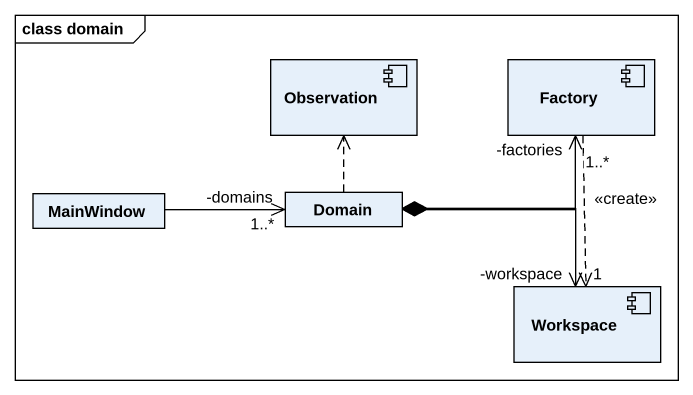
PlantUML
@startuml
mainframe class domain
allowmixing
hide circle
hide empty members
component Observation
component Factory
class MainWindow
class Domain
component Workspace
Factory ..> Workspace : <<create>>
MainWindow -right-> "-domains\n1..*" Domain
Domain .up.> Observation
Domain *-right-> "1..*\n-factories" Factory
Domain *-right-> "-workspace\n1" Workspace
@enduml
